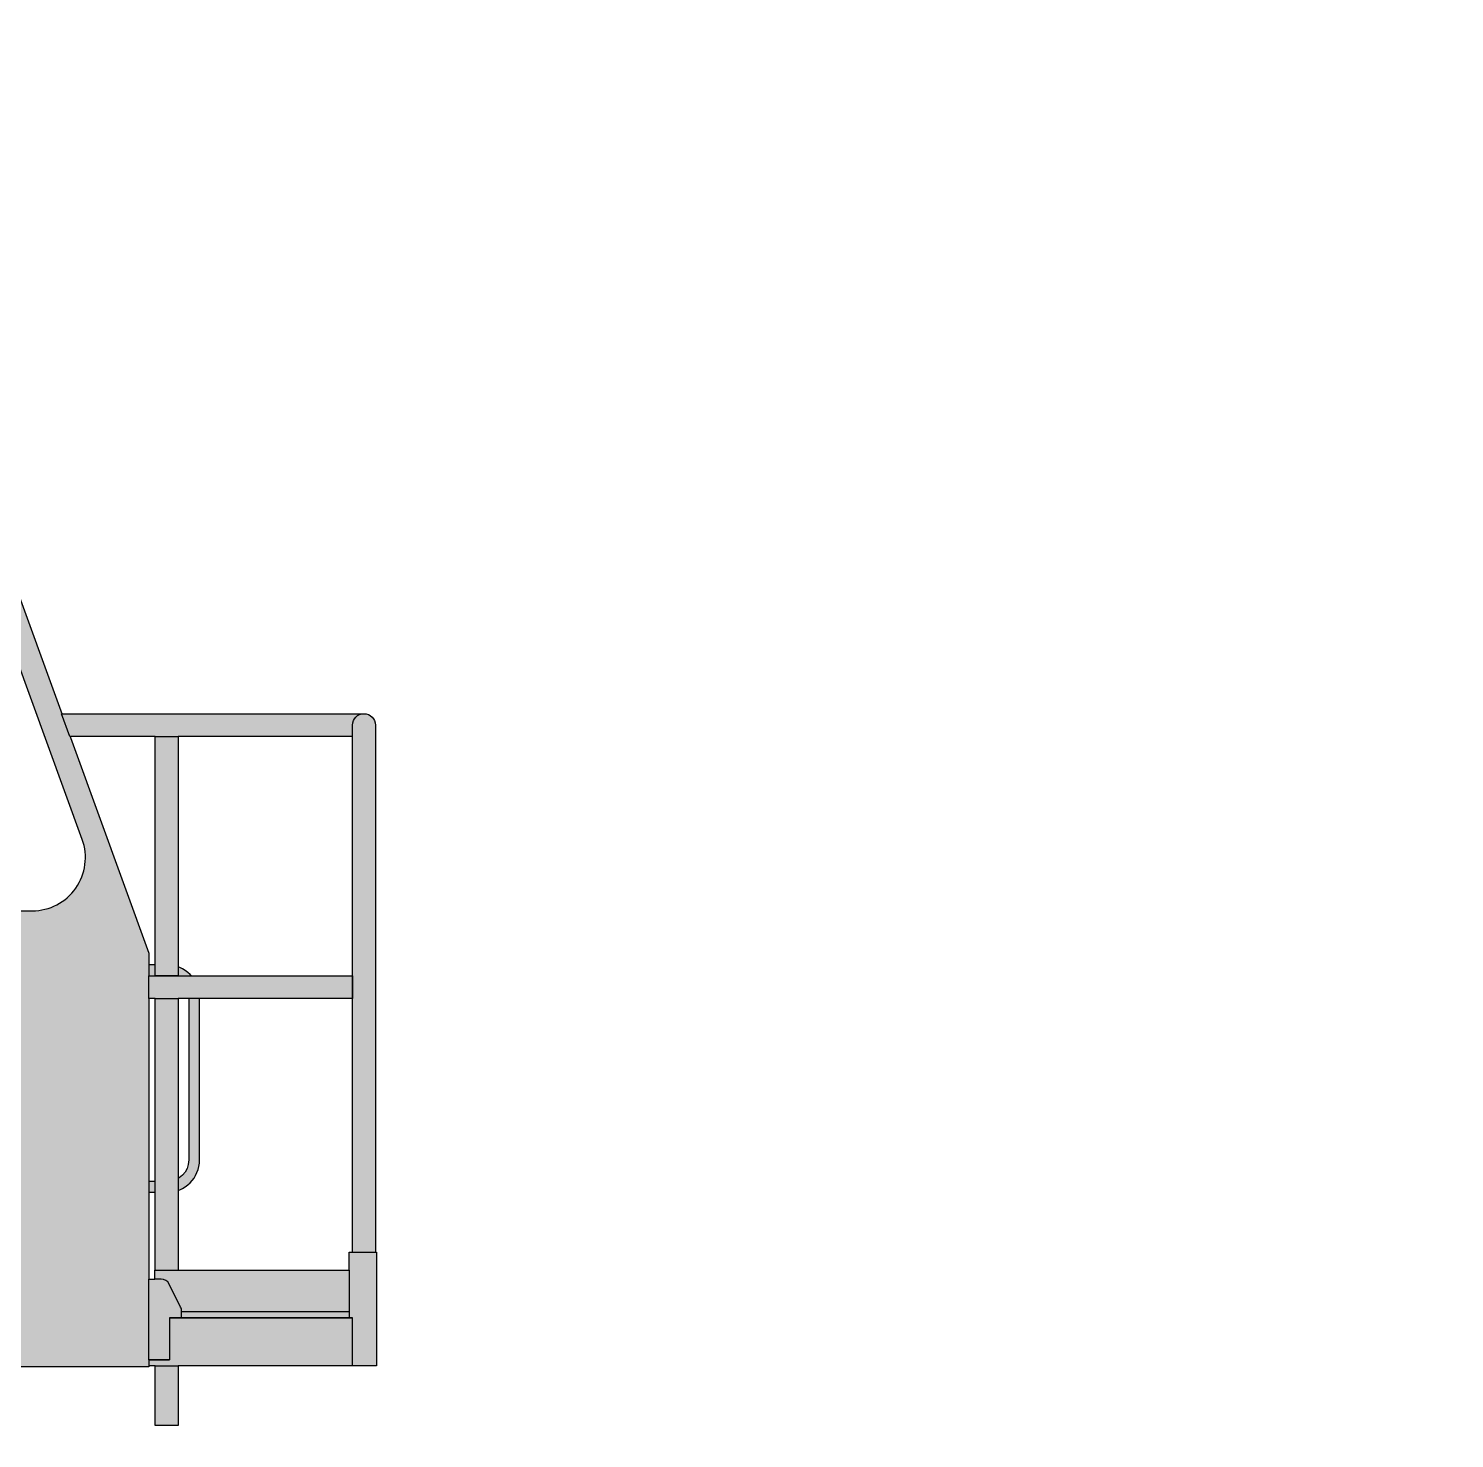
# Model space of a CAD drawing. Header units: millimetres. Extents: x -7937 to 19259, y -19600 to 24975.
# Drawn here: x 3203 to 5588, y 1556 to 3912 of the extents above; entities that cross this region are included whole.
import ezdxf
from ezdxf.enums import TextEntityAlignment as Align

# ---------------------------------------------------------------- set-up
doc = ezdxf.new("R2010")
doc.units = ezdxf.units.MM
doc.set_wipeout_variables(frame=1)
doc.layers.add('Техника. Кран LR 1400-2', color=250, linetype='Continuous')
doc.layers.add('Техника. Кран LR 1400-2 Штриховка', color=7, linetype='Continuous', true_color=0xffd147)
doc.styles.get("Standard").update_dxf_attribs({"font": ''})
doc.styles.get('Standard').set_extended_font_data('Mipgost')

# ---------------------------------------------------------------- blocks, each defined once
blk = doc.blocks.new('LR 1400-2-20241214.144806')
at = {"color": 0, "linetype": 'ByBlock', "lineweight": -2, "transparency": 16777216}
blk.add_wipeout([(-20.99999999999998, 1090), (-20.99999999999998, 1090), (-13.729014785063264, 1088.5537111177146), (-7.564971157455574, 1084.4350288425444), (-3.446288882285522, 1078.2709852149367), (-1.9999999999999822, 1071), (-1.9999999999999716, 1071), (-1.9999999999999716, 189.9999999847496), (2.842170943040401e-14, 189.9999999847496), (2.842170943040401e-14, 0), (-39.99999999999998, 0), (-39.99999999999998, 80), (-346, 80), (-346, 9.999999999999886), (-380.9999999999999, 9.999999999999886), (-380.9999999999999, 145), (-371, 145), (-371, 160), (-369.9641220001504, 160), (-369.9641220001504, 613.9999999999418), (-380.9999999999999, 613.9999999999418), (-380.9999999999999, 651.9999999999418), (-39.99999999999998, 651.9999999999418), (-39.99999999999998, 613.9999999999418), (-331.9641220001504, 613.9999999999418), (-331.9641220001504, 160), (-45.999999999999986, 160), (-45.999999999999986, 189.9999999847496), (-39.99999999999998, 189.9999999847496), (-39.99999999999998, 1052), (-331.9641220001504, 1052), (-331.9641220001504, 651.9999999999418), (-369.9641220001504, 651.9999999999418), (-369.9641220001504, 1052), (-512.7572248040233, 1052), (-526.5880937061738, 1090)], dxfattribs=at)
at = {"layer": 'Техника. Кран LR 1400-2 Штриховка', "true_color": 0xd6d6d6, "transparency": 16777216}
h = blk.add_hatch(color=254, dxfattribs=at)
h.dxf.hatch_style = 1
edge = h.paths.add_edge_path()
edge.add_line((-526.5880937061738, 1090), (-21, 1090))
edge.add_arc((-21, 1071), 19, 0, 90, ccw=False)
edge.add_line((-2, 1071), (-2, 189.9999999847496))
edge.add_line((-2, 189.9999999847496), (0, 189.9999999847496))
edge.add_line((0, 189.9999999847496), (0, 0))
edge.add_line((0, 0), (-40, 0))
edge.add_line((-40, 0), (-40, 80))
edge.add_line((-40, 80), (-346, 80))
edge.add_line((-346, 80), (-346, 10))
edge.add_line((-346, 10), (-381, 10))
edge.add_line((-381, 10), (-381, 145))
edge.add_line((-381, 145), (-371, 145))
edge.add_line((-371, 145), (-371, 160))
edge.add_line((-371, 160), (-369.9641220001504, 160))
edge.add_line((-369.9641220001504, 160), (-369.9641220001504, 613.9999999999418))
edge.add_line((-369.9641220001504, 613.9999999999418), (-381, 613.9999999999418))
edge.add_line((-381, 613.9999999999418), (-381, 651.9999999999418))
edge.add_line((-381, 651.9999999999418), (-40, 651.9999999999418))
edge.add_line((-40, 651.9999999999418), (-40, 613.9999999999418))
edge.add_line((-40, 613.9999999999418), (-331.9641220001504, 613.9999999999418))
edge.add_line((-331.9641220001504, 613.9999999999418), (-331.9641220001504, 160))
edge.add_line((-331.9641220001504, 160), (-46, 160))
edge.add_line((-46, 160), (-46, 189.9999999847496))
edge.add_line((-46, 189.9999999847496), (-40, 189.9999999847496))
edge.add_line((-40, 189.9999999847496), (-40, 1052))
edge.add_line((-40, 1052), (-331.9641220001504, 1052))
edge.add_line((-331.9641220001504, 1052), (-331.9641220001504, 651.9999999999418))
edge.add_line((-331.9641220001504, 651.9999999999418), (-369.9641220001504, 651.9999999999418))
edge.add_line((-369.9641220001504, 651.9999999999418), (-369.9641220001504, 1052))
edge.add_line((-369.9641220001504, 1052), (-512.7572248040233, 1052))
edge.add_line((-512.7572248040233, 1052), (-526.5880937061738, 1090))
at = {"color": 0, "linetype": 'ByBlock', "lineweight": -2, "transparency": 16777216}
blk.add_lwpolyline([(-526.5880937061738, 1090), (-21, 1090, -0.414213562373095), (-2, 1071), (-2, 189.9999999847496), (0, 189.9999999847496), (0, 0), (-40, 0), (-40, 80), (-346, 80), (-346, 10), (-381, 10), (-381, 145), (-371, 145), (-371, 160), (-369.9641220001504, 160), (-369.9641220001504, 613.9999999999418), (-381, 613.9999999999418), (-381, 651.9999999999418), (-40, 651.9999999999418), (-40, 613.9999999999418), (-331.9641220001504, 613.9999999999418), (-331.9641220001504, 160), (-46, 160), (-46, 189.9999999847496), (-40, 189.9999999847496), (-40, 1052), (-331.9641220001504, 1052), (-331.9641220001504, 651.9999999999418), (-369.9641220001504, 651.9999999999418), (-369.9641220001504, 1052), (-512.7572248040233, 1052)], format="xyb", close=True, dxfattribs=at)
for points in [[(-40, 1052), (-40, 1071, -0.414213562366814), (-21, 1090)], [(-326, 80), (-326, 91.45898033748381, 0.1164338214686446), (-327.5835921352264, 98.16718426998705), (-346.854101966368, 136.7082039325032, 0.2840790438502324), (-360.2705098313745, 145), (-371, 145)]]:
    blk.add_lwpolyline(points, format="xyb", dxfattribs=at)
for points in [[(-369.9641220001504, 1052), (-331.9641220001504, 1052)], [(-369.9641220001504, 613.9999999999418), (-331.9641220001504, 613.9999999999418)], [(-40, 189.9999999847496), (-2, 189.9999999847496)], [(-369.9641220001504, 160), (-331.9641220001504, 160)], [(-46, 160), (-46, 80)], [(-46, 90), (-326, 90)]]:
    blk.add_lwpolyline(points, dxfattribs=at)
blk = doc.blocks.new('LR 1400-2-20241214.14475501')
at = {"color": 0, "linetype": 'ByBlock', "lineweight": -2, "transparency": 16777216}
blk.add_wipeout([(581.9019148880618, 1380.0000000000002), (1406.2066677187106, 1380.0000000000002), (1406.2066677187106, 1339.3645742315568), (1739.0081560055264, 424.9999999998836), (1739.0081560055264, -255), (1774.0081560055264, -255), (1774.0081560055264, -185), (2080.0081560055264, -185), (2080.0081560055264, -264.9999999999998), (1788.044034005376, -264.9999999999998), (1788.044034005376, -364.99999999871943), (1750.0440340053758, -364.99999999871943), (1750.0440340053758, -264.9999999999418), (1739.0081560055264, -264.9999999999998), (1739.0081560055264, -266.9999999999998), (179.00815600552585, -266.9999999999998), (179.00815600552585, -272.9999999999998), (75.00815600552585, -272.9999999999998), (75.00815600552585, -145.04678337828955), (64.9684818868991, -145.04678337828955), (57.006790886632984, -141.0975251852651), (-31.826484772143658, -24.20886691735359), (-31.826484772143658, -24.20886691735359), (-39.19318325700078, -7.886256188341804), (-38.69418512796824, 10.014773626862961), (-30.429634531750025, 25.90165724260669), (-16.058147641830146, 36.58604923047824), (-16.058147641830146, 36.58604923047824), (58.08792078285478, 69.11088819208112), (62.10501567972835, 69.95321662171045), (75.00815600552585, 69.95321662171045), (75.00815600552585, 389.5), (15.008156005525962, 389.5), (15.008156005525962, 510.5), (75.00815600552585, 510.5), (75.00815600552585, 569.9923876672988), (64.99944492941745, 569.9934760849576), (-19.667148016160354, 654.181171379227), (-19.667148016160354, 654.181171379227), (-27.583615309597008, 666.2496441891906), (-29.9571248213108, 680.4863904105257), (-26.384047230182205, 694.4703672018634), (-17.4720054992938, 705.8235166574016), (-17.472005499294028, 705.8235166574016), (69.8221730310471, 778.992952863395), (79.33049990935262, 778.9919188609931), (84.14179773279477, 806.2781447363088), (91.81141876452625, 804.9257836166078), (97.82450496638205, 804.9999995778201), (200.09532246063463, 1385.006627509895), (97.41172355110768, 1426.5000000001166), (97.41172355110768, 1430.0000000000007), (390.5081560055263, 1430.0000000000007), (390.5081560055263, 1445.0000000000007), (1342.7099082681818, 1445.0000000000007), (1364.7826176069216, 1527.3764727127862), (1364.7826176069216, 1527.3764727127862), (1368.975950043533, 1532.841329940946), (1375.8053214494803, 1533.7404337434857), (1381.2701786776265, 1529.5471013068557), (1382.1692824801432, 1522.7177299009056), (1382.1692824801435, 1522.7177299009056), (1357.3256416290537, 1430.0000000000007), (1388.0081560055262, 1430.0000000000007), (1406.2066677187106, 1380.0000000000002), (581.9019148880618, 1380.0000000000002), (581.9019148880618, 1293.5000000000007), (581.9019148880618, 1293.5000000000007), (549.9081000939857, 1287.550561797753), (522.1917060633141, 1270.4976587623012), (502.4582827617684, 1244.6211828661892), (493.3460949635361, 1213.3806957776408), (492.9019148880618, 1204.5000000000002), (492.9019148880618, 584.5000000000002), (492.9019148880618, 584.5000000000002), (498.851353090309, 552.5061852059241), (515.9042561257615, 524.7897911752523), (541.7807320218726, 505.0563678737069), (573.0212191104208, 495.94418007547483), (581.9019148880618, 495.5000000000002), (1544.2219263419977, 495.5000000000002), (1544.2219263419977, 495.5000000000002), (1576.2157411360445, 501.44943820217645), (1603.9321351667063, 518.5023412375656), (1623.6655584682537, 544.3788171336232), (1632.7777462664922, 575.619304222126), (1630.0504424222527, 608.0470980684313), (1627.854569591815, 614.9397927559914), (1402.1930243468382, 1234.9397927559914), (1402.1930243468382, 1234.9397927559914), (1389.168828382806, 1258.679767181732), (1369.6086839321606, 1277.4045319416493), (1345.3231972528502, 1289.3808086165334), (1318.5603810970208, 1293.5000000000007), (1318.5603810970208, 1293.5000000000007), (581.9019148880618, 1293.5000000000007)], dxfattribs=at)
for points in [[(1342.709908268182, 1445), (1338.690670381766, 1430)], [(200.0953224606346, 1385.006627509894), (208.0288679837249, 1430)], [(390.508156005526, 1430), (1357.325641629053, 1430)], [(1406.20666771871, 1380), (199.2125189481303, 1380)], [(78.28679496049881, 773.07277396071), (17.50985119352117, 722.1074088891619), (22.65022550988942, 715.9774372833781), (76.12641527270898, 760.8206519132364)], [(75.00815600552596, 569.9923876672983), (75.00815600552596, 754.4786884614732), (79.33049990911968, 778.9919188609929)], [(75.00815600552596, 510.5), (75.00815600552596, 389.5)], [(75.00815600552596, 69.95321662171045), (75.00815600552596, -145.0467833782895)], [(1739.008156005526, -255), (1739.008156005526, -265)], [(1750.044034005376, -264.9999999999418), (1788.044034005376, -265)]]:
    blk.add_lwpolyline(points, dxfattribs=at)
for points in [[(279.5277352954727, 803.9203921163571), (285.008156005526, 794.9999995778198), (285.008156005526, 537.4210620998056), (116.7497315709479, -149.7935059452429, -0.3452820687595334), (97.32742057112046, -165.021311960707), (83.00815600552596, -165.021311960707), (83.00815600552596, -265), (357.008156005526, -265)], [(357.008156005526, -265), (357.008156005526, 803.9203921163571), (279.5277352954727, 803.9203921163571, 0.1177798827659443), (275.008156005526, 804.9999995778198), (97.82450496638194, 804.9999995778198)]]:
    blk.add_lwpolyline(points, format="xyb", dxfattribs=at)
for centre, radius in [((5.011298710945994, 679.0000002624001), 12.50000000004646), ((0, 0), 22.49999999996406)]:
    blk.add_circle(centre, radius, dxfattribs=at)
blk.add_wipeout([(1770.0081560055262, 387), (1770.0081560055262, 387), (1783.7847595706512, 384.25966317031737), (1795.4640001281975, 376.45584412258927), (1803.267819175888, 364.77660356501735), (1806.008156005526, 350.9999999998837), (1806.008156005526, 79), (1806.008156005526, 79), (1803.2678191758612, 65.2233964349063), (1795.4640001281614, 53.5441558773816), (1783.7847595706244, 45.740336829700794), (1770.0081560055262, 43.000000000058236), (1739.008156005526, 43), (1739.008156005526, 25), (1770.0081560055262, 25), (1770.0081560055262, 25), (1790.6730613532002, 29.11050524446057), (1808.191922189523, 40.81623381600315), (1819.8976507610653, 58.335094652325864), (1824.008156005526, 79), (1824.008156005526, 351), (1824.008156005526, 351), (1819.8976507610653, 371.6649053476741), (1808.191922189523, 389.1837661839968), (1790.6730613532002, 400.88949475553943), (1770.0081560055262, 405), (1739.008156005526, 405), (1739.008156005526, 387)], dxfattribs=at)
at = {"layer": 'Техника. Кран LR 1400-2 Штриховка', "transparency": 16777216}
h = blk.add_hatch(color=256, dxfattribs=at)
h.dxf.hatch_style = 1
edge = h.paths.add_edge_path()
edge.add_line((581.9019148880616, 1293.5), (581.9019148880616, 1380))
edge.add_line((581.9019148880616, 1380), (1406.20666771871, 1380))
edge.add_line((1406.20666771871, 1380), (1406.20666771871, 1339.364574231557))
edge.add_line((1406.20666771871, 1339.364574231557), (1739.008156005526, 424.9999999998836))
edge.add_line((1739.008156005526, 424.9999999998836), (1739.008156005526, -255))
edge.add_line((1739.008156005526, -255), (1774.008156005526, -255))
edge.add_line((1774.008156005526, -255), (1774.008156005526, -185))
edge.add_line((1774.008156005526, -185), (2080.008156005526, -185))
edge.add_line((2080.008156005526, -185), (2080.008156005526, -265))
edge.add_line((2080.008156005526, -265), (1788.044034005376, -265))
edge.add_line((1788.044034005376, -265), (1788.044034005376, -364.9999999987194))
edge.add_line((1788.044034005376, -364.9999999987194), (1750.044034005376, -364.9999999987194))
edge.add_line((1750.044034005376, -364.9999999987194), (1750.044034005376, -264.9999999999418))
edge.add_line((1750.044034005376, -264.9999999999418), (1739.008156005526, -265))
edge.add_line((1739.008156005526, -265), (1739.008156005526, -267))
edge.add_line((1739.008156005526, -267), (179.008156005526, -267))
edge.add_line((179.008156005526, -267), (179.008156005526, -273))
edge.add_line((179.008156005526, -273), (75.00815600552596, -273))
edge.add_line((75.00815600552596, -273), (75.00815600552596, -145.0467833782895))
edge.add_line((75.00815600552596, -145.0467833782895), (64.9684818868991, -145.0467833782895))
edge.add_line((64.9684818868991, -145.0467833782895), (57.0067908866331, -141.0975251852651))
edge.add_line((57.0067908866331, -141.0975251852651), (-31.82648477214389, -24.20886691735359))
edge.add_arc((-2.251354658255877e-10, -0.02131153843892353), 39.97452899216249, 113.6850905141126, 217.2341800510124, ccw=False)
edge.add_line((-16.05814764183015, 36.58604923047824), (58.08792078285478, 69.11088819208089))
edge.add_line((58.08792078285478, 69.11088819208089), (62.10501567972824, 69.95321662171045))
edge.add_line((62.10501567972824, 69.95321662171045), (75.00815600552596, 69.95321662171045))
edge.add_line((75.00815600552596, 69.95321662171045), (75.00815600552596, 389.5))
edge.add_line((75.00815600552596, 389.5), (15.00815600552596, 389.5))
edge.add_line((15.00815600552596, 389.5), (15.00815600552596, 510.5))
edge.add_line((15.00815600552596, 510.5), (75.00815600552596, 510.5))
edge.add_line((75.00815600552596, 510.5), (75.00815600552596, 569.9923876672983))
edge.add_line((75.00815600552596, 569.9923876672983), (64.99944492941722, 569.9934760849574))
edge.add_line((64.99944492941722, 569.9934760849574), (-19.66714801616035, 654.1811713792267))
edge.add_arc((5.011298710741393, 679.0000002624885), 34.99999999984507, 129.9695289017346, 225.1624995196823, ccw=False)
edge.add_line((-17.47200549929403, 705.8235166574013), (69.82217303104699, 778.9929528633947))
edge.add_line((69.82217303104699, 778.9929528633947), (79.33049990935251, 778.9919188609929))
edge.add_line((79.33049990935251, 778.9919188609929), (84.14179773279466, 806.2781447363086))
edge.add_line((84.14179773279466, 806.2781447363086), (91.81141876452602, 804.9257836166071))
edge.add_line((91.81141876452602, 804.9257836166071), (97.82450496638194, 804.9999995778198))
edge.add_line((97.82450496638194, 804.9999995778198), (200.0953224606346, 1385.006627509894))
edge.add_line((200.0953224606346, 1385.006627509894), (97.41172355110757, 1426.500000000116))
edge.add_line((97.41172355110757, 1426.500000000116), (97.41172355110757, 1430))
edge.add_line((97.41172355110757, 1430), (390.508156005526, 1430))
edge.add_line((390.508156005526, 1430), (390.508156005526, 1445))
edge.add_line((390.508156005526, 1445), (1342.709908268182, 1445))
edge.add_line((1342.709908268182, 1445), (1364.782617606921, 1527.376472712785))
edge.add_arc((1373.47595004354, 1525.047101306875), 9.000000000013436, -15.00000000028308, 165.0000000001004, ccw=False)
edge.add_line((1382.169282480143, 1522.717729900905), (1357.325641629053, 1430))
edge.add_line((1357.325641629053, 1430), (1388.008156005526, 1430))
edge.add_line((1388.008156005526, 1430), (1406.20666771871, 1380))
edge.add_line((1406.20666771871, 1380), (581.9019148880616, 1380))
edge.add_line((581.9019148880616, 1380), (581.9019148880616, 1293.5))
edge.add_arc((581.9019148880616, 1204.5), 89, 90, 180)
edge.add_line((492.9019148880616, 1204.5), (492.9019148880616, 584.5))
edge.add_arc((581.9019148880616, 584.5), 89, 180, 270)
edge.add_line((581.9019148880616, 495.5), (1544.221926341997, 495.5))
edge.add_arc((1544.221926342194, 584.4999999997739), 88.99999999977388, 269.9999999998734, 380.0000000002125)
edge.add_line((1627.854569591815, 614.9397927559912), (1402.193024346838, 1234.939792755991))
edge.add_arc((1318.56038109675, 1204.499999999794), 89.00000000020619, 20.00000000009756, 89.99999999982582)
edge.add_line((1318.560381097021, 1293.5), (581.9019148880616, 1293.5))
at = {"layer": 'Техника. Кран LR 1400-2 Штриховка', "true_color": 0xd6d6d6, "transparency": 16777216}
h = blk.add_hatch(color=254, dxfattribs=at)
h.dxf.hatch_style = 1
edge = h.paths.add_edge_path()
edge.add_line((1739.008156005526, 387), (1770.008156005526, 387))
edge.add_arc((1770.008156005235, 350.999999999709), 36.00000000029104, 2.779074748104904e-10, 89.99999999953678, ccw=False)
edge.add_line((1806.008156005526, 350.9999999998836), (1806.008156005526, 79))
edge.add_arc((1770.008156005322, 79.00000000026193), 36.00000000020373, 270.00000000032423, 359.9999999995831, ccw=False)
edge.add_line((1770.008156005526, 43.00000000005821), (1739.008156005526, 43))
edge.add_line((1739.008156005526, 43), (1739.008156005526, 25))
edge.add_line((1739.008156005526, 25), (1770.008156005526, 25))
edge.add_arc((1770.008156005264, 79.00000000026193), 54.00000000026193, 270.0000000002779, 359.9999999997221)
edge.add_line((1824.008156005526, 79), (1824.008156005526, 351))
edge.add_arc((1770.008156005264, 350.9999999997381), 54.00000000026193, 2.779211088045093e-10, 89.99999999972208)
edge.add_line((1770.008156005526, 405), (1739.008156005526, 405))
edge.add_line((1739.008156005526, 405), (1739.008156005526, 387))
at = {"color": 0, "linetype": 'ByBlock', "lineweight": -2, "transparency": 16777216}
for points in [[(581.9019148880616, 1293.5), (581.9019148880616, 1380), (1406.20666771871, 1380), (1406.20666771871, 1339.364574231557), (1739.008156005526, 424.9999999998836), (1739.008156005526, -255), (1774.008156005526, -255), (1774.008156005526, -185), (2080.008156005526, -185), (2080.008156005526, -265), (1788.044034005376, -265), (1788.044034005376, -364.9999999987194), (1750.044034005376, -364.9999999987194), (1750.044034005376, -264.9999999999418), (1739.008156005526, -265), (1739.008156005526, -267), (179.008156005526, -267), (179.008156005526, -273), (75.00815600552596, -273), (75.00815600552596, -145.0467833782895), (64.9684818868991, -145.0467833782895), (57.0067908866331, -141.0975251852651), (-31.82648477214389, -24.20886691735359, -0.4852994248765729), (-16.05814764183015, 36.58604923047824), (58.08792078285478, 69.11088819208089), (62.10501567972824, 69.95321662171045), (75.00815600552596, 69.95321662171045), (75.00815600552596, 389.5), (15.00815600552596, 389.5), (15.00815600552596, 510.5), (75.00815600552596, 510.5), (75.00815600552596, 569.9923876672983), (64.99944492941722, 569.9934760849574), (-19.66714801616035, 654.1811713792267, -0.4410159144494229), (-17.47200549929403, 705.8235166574013), (69.82217303104699, 778.9929528633947), (79.33049990935251, 778.9919188609929), (84.14179773279466, 806.2781447363086), (91.81141876452602, 804.9257836166071), (97.82450496638194, 804.9999995778198), (200.0953224606346, 1385.006627509894), (97.41172355110757, 1426.500000000116), (97.41172355110757, 1430), (390.508156005526, 1430), (390.508156005526, 1445), (1342.709908268182, 1445), (1364.782617606921, 1527.376472712785, -1.000000000003348), (1382.169282480143, 1522.717729900905), (1357.325641629053, 1430), (1388.008156005526, 1430), (1406.20666771871, 1380), (581.9019148880616, 1380), (581.9019148880616, 1293.5, 0.4142135623730951), (492.9019148880616, 1204.5), (492.9019148880616, 584.5, 0.414213562373095), (581.9019148880616, 495.5), (1544.221926341997, 495.5, 0.5205670505536273), (1627.854569591815, 614.9397927559912), (1402.193024346838, 1234.939792755991, 0.3152987888776794), (1318.560381097021, 1293.5)], [(1739.008156005526, 387), (1770.008156005526, 387, -0.4142135623693065), (1806.008156005526, 350.9999999998836), (1806.008156005526, 79, -0.4142135623693065), (1770.008156005526, 43.00000000005821), (1739.008156005526, 43), (1739.008156005526, 25), (1770.008156005526, 25, 0.4142135623702536), (1824.008156005526, 79), (1824.008156005526, 351, 0.4142135623702536), (1770.008156005526, 405), (1739.008156005526, 405)]]:
    blk.add_lwpolyline(points, format="xyb", close=True, dxfattribs=at)
blk = doc.blocks.new('LR 1400-2-20241213.210448')
at = {"color": 0, "linetype": 'ByBlock', "lineweight": -2, "transparency": 16777216}
for points in [[(4139.999999999767, 923.7473806318012, 2.220446049250313e-16), (4139.999999999767, 480, 1.110223024625157e-16), (4239.999999999767, 480, -0.9999999999999999)], [(3899.999999999767, 130, 5.551115123125783e-17), (-3900.000000000233, 130)]]:
    blk.add_lwpolyline(points, format="xyb", dxfattribs=at)
blk = doc.blocks.new('LR 1400-2-20241213.21350401')
at = {"color": 0, "linetype": 'ByBlock', "lineweight": -2, "transparency": 16777216}
blk.add_blockref('LR 1400-2-20241213.210448', (0, 0), dxfattribs=at)
blk = doc.blocks.new('LR 1400-2-20241214.182618')
at = {"color": 0, "linetype": 'ByBlock', "lineweight": -2, "transparency": 16777216}
blk.add_wipeout([(470, -297.1179168676608), (500.0000000000009, -297.1179168676608), (500.0000000000009, -295.2011416180794), (517.2613233546726, -294.49144893157063), (4999.999999999998, -1080.7134971378255), (4999.999999999998, -1079.4999999965075), (13271.999999999996, -1079.500000017175), (13271.999999999996, -920.5000000178734), (4999.999999999998, -920.4999999965694), (4999.999999999998, -919.2865028975066), (515.5581688433876, -132.7657405071077), (500.0000000000009, -127.26212966617095), (500.0000000000009, 127.26212963095168), (515.5581688433876, 132.76574047177564), (4991.94655036507, 917.8740181909525), (5007.34936491167, 920.4999999610009), (13272.000000000227, 920.4999999828251), (13271.999999999764, 1079.4999999820975), (5608.411242315078, 1079.4999999626307), (5577.274066104086, 1195.7055235907283), (5577.274066104086, 1195.7055235907283), (5563.700962054251, 1223.3961510023037), (5540.662293174291, 1243.8954128483747), (5511.581461668109, 1254.1572469389866), (5480.779697342351, 1252.656808864729), (5470.683354198465, 1249.434765240003), (5089.999999999999, 1099.49999996123), (5089.999999999999, 1079.4999999612337), (4999.999999999998, 1079.4999999612337), (4989.268298794747, 1078.831277167017), (4989.268298794747, 1078.831277167017), (4984.154368845129, 1079.8261960727214), (4978.964673468781, 1080.2835854683362), (4973.755556447644, 1080.1984795424833), (4968.583572421687, 1079.5718022780457), (4968.583572421687, 1079.5718022780457), (4110.904316199477, 929.9588284630408), (4110.904316199477, 929.9588284630408), (4094.667310757039, 929.3596720275418), (4078.8649027415913, 933.1389887760124), (4064.655932484968, 941.0196295125497), (4053.0823885113928, 952.4236820406513), (4053.0823885113928, 952.4236820406513), (4018.9854799443838, 996.634179929446), (4018.9854799443838, 996.634179929446), (4014.2587198227375, 1002.0413136053867), (4008.9185010931997, 1006.8435443118105), (4003.041670759739, 1010.9717668189878), (3996.7127977935593, 1014.3665750337495), (3996.7127977935593, 1014.3665750337495), (3787.979431133251, 1114.1753266752312), (3787.979431133251, 1339.1755587655316), (3787.979431133251, 1339.1755587655316), (3787.5988287958185, 1341.0889759273668), (3786.5149650391963, 1342.7110926714777), (3784.892848295082, 1343.7949564281007), (3782.9794311332503, 1344.1755587655352), (3748.4794311332507, 1344.1755587655352), (3748.4794311332507, 1344.1755587655352), (3746.5660139714187, 1343.7949564281007), (3744.943897227304, 1342.7110926714777), (3743.860033470682, 1341.0889759273668), (3743.4794311332507, 1339.1755587655316), (3743.4794311332507, 1334.1755587655352), (3662.4794311332494, 1334.1755587655352), (3662.450740666593, 1339.1755587655316), (3662.450740666593, 1339.1755587655316), (3662.070138329092, 1341.0889759269012), (3660.9862745726514, 1342.7110926706118), (3659.364157828909, 1343.7949564269948), (3657.4507406675248, 1344.1755587644257), (3622.9794311332516, 1344.1755587655352), (3622.9794311332516, 1344.1755587655352), (3621.066013971418, 1343.7949564281007), (3619.443897227305, 1342.7110926714777), (3618.360033470683, 1341.0889759273668), (3617.9794311332503, 1339.1755587655316), (3617.9794311332503, 934.212542698715), (3617.9794311332503, 934.212542698715), (3618.643088012013, 925.3131952492913), (3620.6193773006053, 916.6107182383348), (3623.8645797329673, 908.2976269570318), (3628.3069052784685, 900.5578227459337), (3628.3069052784685, 900.5578227459337), (3664.669436507857, 846.8887155516386), (3619.878918386761, 838.6557503032673), (3617.1092998385425, 854.4470604110938), (3617.1092998385425, 854.4470604110938), (3616.7043562182084, 856.1588517173805), (3616.1018021622417, 857.8114670451432), (3615.309924017609, 859.382179563705), (3614.339611723552, 860.8493887730256), (3527.8949863933954, 976.2368920096742), (3527.8949863933954, 976.2368920096742), (3524.9974001218307, 979.162127569034), (3521.413615841762, 981.1893176224912), (3517.4136599003855, 982.1657200732989), (3513.2989158094847, 982.0177662112364), (3513.2989158094847, 982.0177662112364), (3469.1838489882625, 974.280478652392), (3469.1838489882625, 974.280478652392), (3467.364949100432, 973.5750521334012), (3465.9544597642134, 972.2272601583354), (3465.167115195144, 970.4422918378295), (3465.122781466692, 968.4918924181839), (3465.122781466692, 968.4918924181839), (3474.6241343878205, 914.3187967649392), (3474.6241343878205, 914.3187967649392), (3474.402465743168, 904.5667996684606), (3470.465742898165, 895.6419580676593), (3463.4132962194494, 888.9029981923013), (3454.3187967832187, 885.3758655945421), (3454.3187967832187, 885.3758655945421), (3414.9201817614944, 878.4657907424262), (3414.9201817614944, 878.4657907424262), (3413.1012818745876, 877.7603642224894), (3411.690792539057, 876.4125722474564), (3410.90344796991, 874.6276039275544), (3410.859114240388, 872.6772045084472), (3410.859114240388, 872.6772045084508), (3407.7008589501474, 890.6843733203714), (2718.225096090231, 769.7580634091246), (2747.2097561401306, 604.4985709576285), (2761.984236774499, 607.0898490271647), (2745.8319368064394, 699.1841116374671), (3075.7953376034275, 757.0559885237017), (3091.947637571486, 664.9617259134502), (3106.722118203526, 667.5530039828736), (3090.569818236398, 759.6472665931797), (3420.533219033385, 817.519143479527), (3422.8858432823317, 804.1053760425675), (3092.9224424844133, 746.233499156282), (3098.6459682199625, 713.6001352880266), (3106.722118203526, 667.5530039828736), (3091.947637571486, 664.9617259134502), (3078.147961851674, 743.6422210867131), (2913.1662614531806, 714.7062826436413), (2748.1845610546884, 685.7703442005695), (2753.9080867904686, 653.1369803323141), (2761.984236774499, 607.0898490271647), (2747.2097561401306, 604.4985709576285), (2733.4100804221803, 683.1790661310333), (517.2613233546726, 294.4914488964678), (500.0000000000009, 295.2011415828565), (500.0000000000009, 297.11791683249976), (470, 297.11791683249976), (-36.25353249721229, 196.6867595001786), (-36.25353249721229, 196.6867595001786), (-82.89714752920099, 182.01116151001406), (-124.58558556747903, 156.45584633782346), (-158.82692022791525, 121.54838294826914), (-183.5743757308619, 79.37536496578468), (-197.34867292339914, 32.457684540673654), (-199.32645319071162, -16.400153979215247), (-189.38949471730302, -64.27767329589551), (-168.13177919601276, -108.3129946917652), (-136.82398657232807, -145.87390682996556), (-97.33754015062368, -174.71520618708382), (-52.03274226612666, -193.1129040937849), (-38.91085709165782, -196.1783504760242)], dxfattribs=at)
blk = doc.blocks.new('*U258')
at = {"color": 0, "linetype": 'ByBlock', "lineweight": -2, "transparency": 16777216}
blk.add_blockref('LR 1400-2-20241214.14475501', (1665, 1942), dxfattribs=at)
at = {"layer": 'Defpoints', "color": 0, "linetype": 'ByBlock', "lineweight": -2, "transparency": 16777216, "width": 0.8}
blk.add_attdef('МАРКА', text='', height=250, dxfattribs=at).set_placement((-2374.264051186935, 2508.569947770928), align=Align.MIDDLE_CENTER)
at = {"color": 0, "linetype": 'ByBlock', "lineweight": -2, "transparency": 16777216}
for name, p in [('LR 1400-2-20241214.144806', (3785, 1677)), ('LR 1400-2-20241213.21350401', (0, 0))]:
    blk.add_blockref(name, p, dxfattribs=at)
at = {"color": 0, "linetype": 'ByBlock', "lineweight": -2, "transparency": 16777216, "rotation": 76.99999999999999}
blk.add_blockref('LR 1400-2-20241214.182618', (1500, 2590), dxfattribs=at)

msp = doc.modelspace()

# ---------------------------------------------------------------- block references
at = {"layer": 'Техника. Кран LR 1400-2', "transparency": 33554687}
msp.add_blockref('*U258', (0, 0), dxfattribs=at)

doc.saveas('drawing.dxf')
